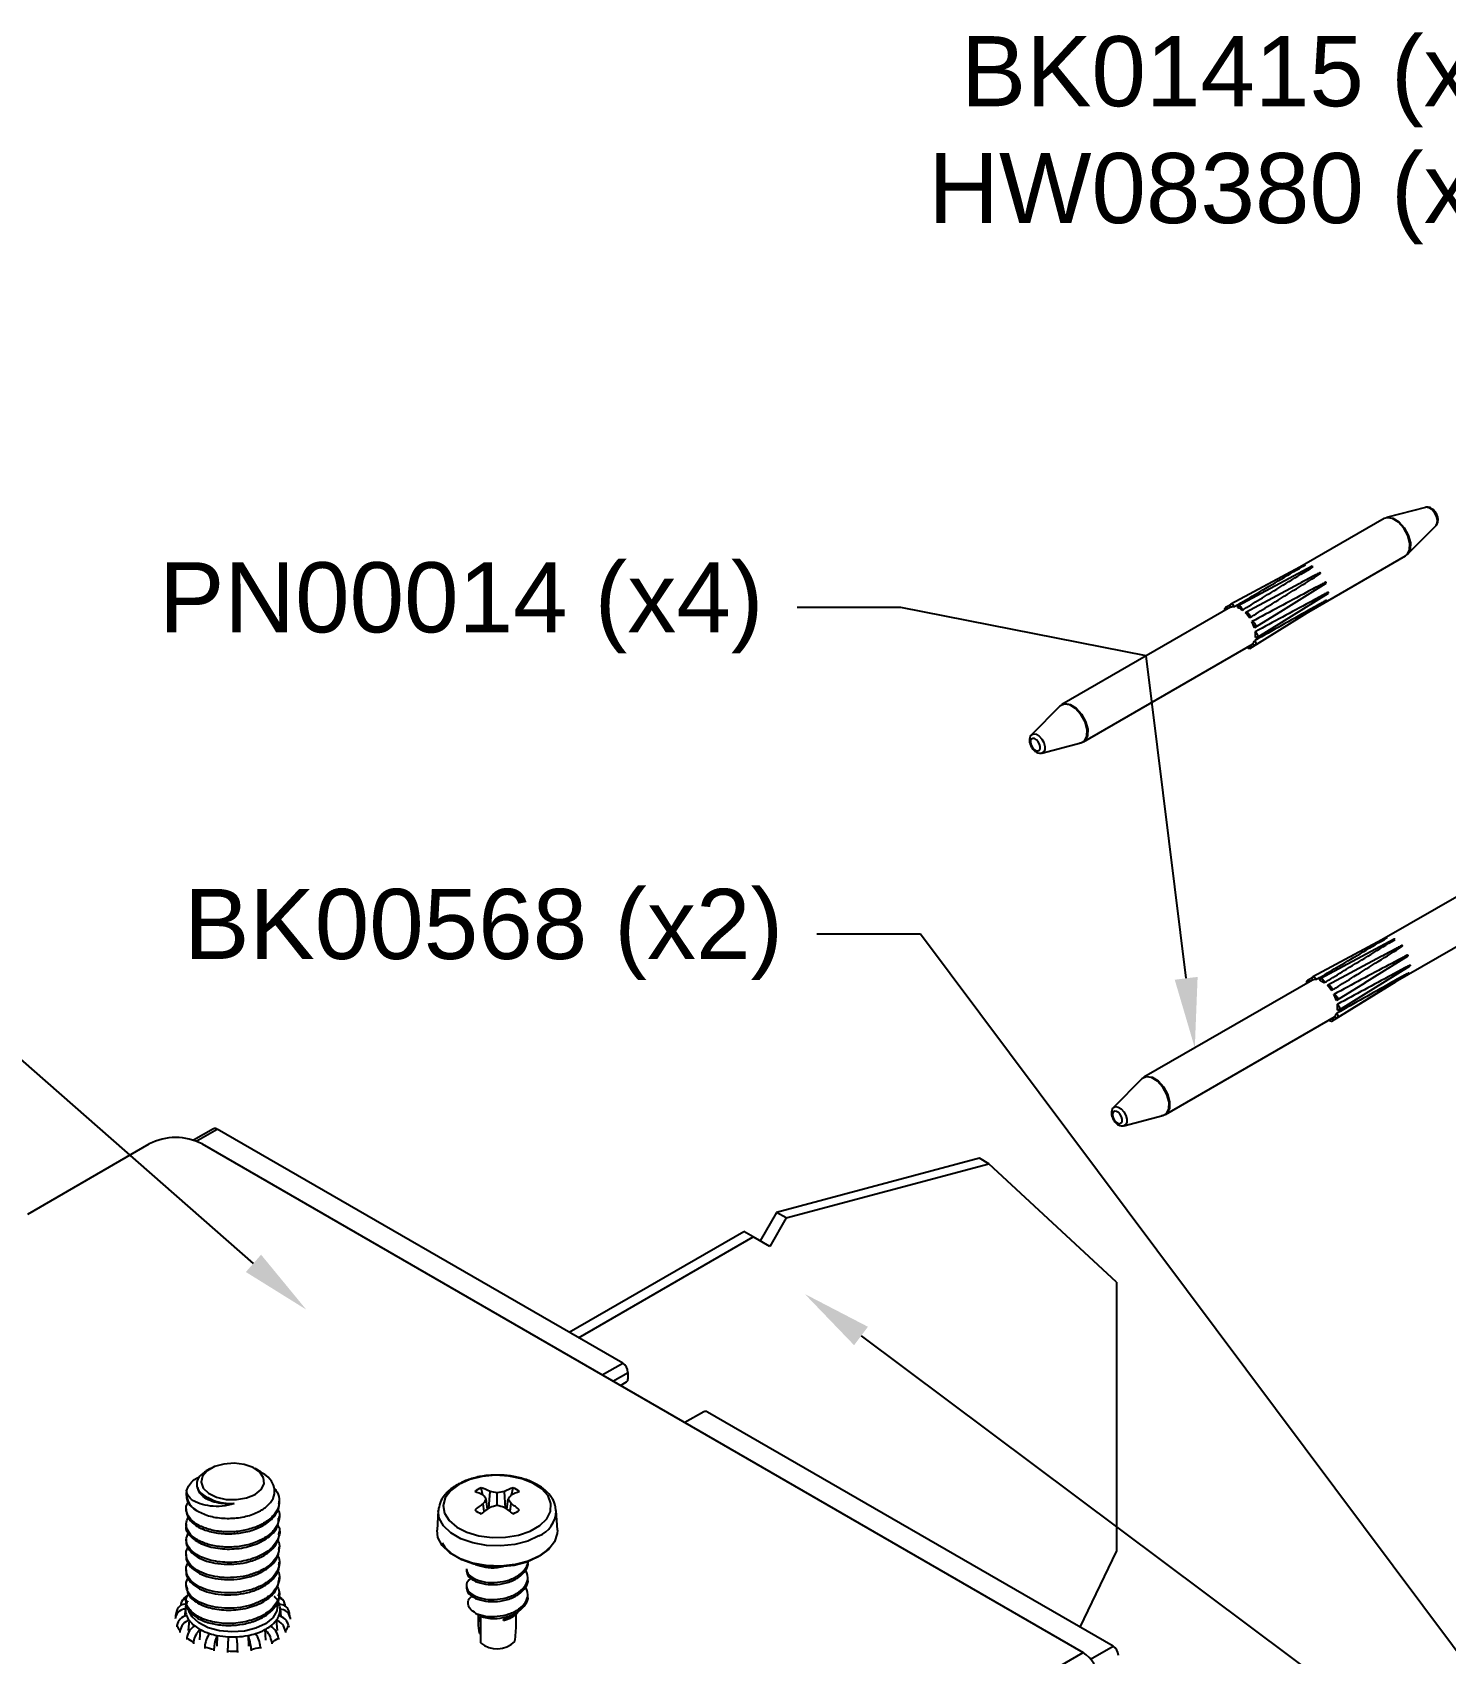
# Model space of a CAD drawing. Extents: x -4 to 14.5, y -14.9 to 0.3.
# Drawn here: x 2.337 to 6.115, y -10.222 to -5.887 of the extents above; entities that cross this region are included whole.
import ezdxf
from ezdxf import colors
from ezdxf.entities.mleader import LeaderData, LeaderLine
from ezdxf.math import Vec2, Vec3

# ---------------------------------------------------------------- set-up
doc = ezdxf.new("R2010")
doc.units = 0
doc.header["$LTSCALE"] = 0.5
doc.header["$MEASUREMENT"] = 0
for name, color, linetype in [('Brackets', 181, 'CONTINUOUS'), ('FAB DWG', 221, 'CONTINUOUS'), ('Hardware', 242, 'CONTINUOUS'), ('Housing', 150, 'CONTINUOUS'), ('Mounting', 4, 'CONTINUOUS')]:
    doc.layers.add(name, color=color, linetype=linetype)
doc.styles.add('LSAD_Standard', font='arial.ttf')

msp = doc.modelspace()

# ---------------------------------------------------------------- linework, layer by layer
at = {"layer": 'Brackets', "transparency": 16777216}
for p, q in [((4.869, -8.8975), (4.3267, -9.0428)), ((4.352, -9.0574), (4.8944, -8.9122)), ((4.8944, -8.9122), (4.869, -8.8975)), ((5.2359, -9.2289), (4.8944, -8.9122)), ((4.3267, -9.0428), (4.2828, -9.1187)), ((4.352, -9.0574), (4.3082, -9.1334)), ((4.352, -9.0574), (4.3267, -9.0428)), ((3.772, -9.363), (4.239, -9.0934)), ((4.2644, -9.1081), (4.239, -9.0934)), ((3.7974, -9.3776), (4.2644, -9.1081)), ((4.3082, -9.1334), (4.2644, -9.1081)), ((5.2359, -9.2289), (5.2359, -9.949)), ((5.1385, -10.1518), (5.2359, -9.949))]:
    msp.add_line(p, q, dxfattribs=at)
at = {"layer": 'Hardware', "transparency": 16777216}
for p, q in [((5.951, -7.1872), (5.7193, -7.3209)), ((6.0621, -7.1572), (5.9575, -7.1845)), ((6.014, -7.2825), (6.09, -7.2055)), ((5.7393, -7.3102), (5.5413, -7.4162)), ((5.7591, -7.3148), (5.5611, -7.4208)), ((5.7556, -7.4327), (6.0085, -7.2867)), ((5.7238, -7.3616), (5.5813, -7.4379)), ((5.6816, -7.4311), (5.7963, -7.3598)), ((5.6064, -7.5253), (5.7972, -7.4069)), ((5.6112, -7.5048), (5.802, -7.3864)), ((5.5402, -7.4243), (5.0896, -7.6844)), ((5.5396, -7.4187), (5.5271, -7.4253)), ((5.5922, -7.5345), (5.7637, -7.428)), ((5.6053, -7.4785), (5.6821, -7.4309)), ((5.1471, -7.784), (5.5994, -7.5229)), ((5.0841, -7.6887), (5.0081, -7.7657)), ((5.036, -7.814), (5.1406, -7.7867)), ((5.138, -7.7865), (5.1451, -7.7848)), ((5.1471, -7.784), (5.1457, -7.7847)), ((6.1701, -8.1839), (5.9384, -8.3176)), ((5.9584, -8.3069), (5.7604, -8.4129)), ((5.9783, -8.3115), (5.7803, -8.4175)), ((5.9747, -8.4295), (6.2276, -8.2835)), ((5.9429, -8.3583), (5.8004, -8.4346)), ((5.9007, -8.4278), (6.0154, -8.3566)), ((5.8256, -8.5221), (6.0164, -8.4036)), ((5.8303, -8.5016), (6.0211, -8.3831)), ((5.7593, -8.4211), (5.3087, -8.6812)), ((5.7587, -8.4154), (5.7463, -8.4221)), ((5.8114, -8.5312), (5.9829, -8.4248)), ((5.8244, -8.4753), (5.9012, -8.4276)), ((5.3662, -8.7808), (5.8185, -8.5197)), ((5.3032, -8.6855), (5.2272, -8.7624)), ((5.2551, -8.8107), (5.3597, -8.7834)), ((5.3571, -8.7833), (5.3643, -8.7815)), ((5.3662, -8.7808), (5.3648, -8.7815)), ((3.4766, -9.7686), (3.4723, -9.7707)), ((3.541, -9.7983), (3.5372, -9.7789)), ((3.5575, -9.8335), (3.5605, -9.7886)), ((3.5796, -9.8261), (3.5796, -9.7922)), ((3.6018, -9.8335), (3.5988, -9.7886)), ((3.6183, -9.7983), (3.6221, -9.7789)), ((3.4221, -9.84), (3.4188, -9.8919)), ((3.5448, -9.8424), (3.5425, -9.821)), ((3.5541, -9.8358), (3.5503, -9.8091)), ((3.6052, -9.8358), (3.609, -9.8091)), ((3.6145, -9.8424), (3.6168, -9.821)), ((3.7405, -9.8919), (3.7372, -9.84)), ((3.4976, -9.9958), (3.4976, -10.0015)), ((3.4976, -10.0412), (3.4976, -10.0468)), ((3.6616, -10.0242), (3.6616, -10.0185)), ((3.6616, -10.0695), (3.6616, -10.0639)), ((3.5218, -10.1143), (3.5337, -10.1212)), ((3.529, -10.1185), (3.529, -10.1442)), ((3.5348, -10.1245), (3.5348, -10.1931)), ((3.6077, -10.1302), (3.5964, -10.1339)), ((3.5964, -10.1339), (3.5964, -10.1311)), ((3.6155, -10.127), (3.6188, -10.1251)), ((3.6303, -10.1442), (3.6303, -10.1157)), ((3.5325, -10.1688), (3.5348, -10.1707))]:
    msp.add_line(p, q, dxfattribs=at)
at = {"layer": 'Hardware', "transparency": 16777216, "flags": 128}
for points in [[(6.0085, -7.2867), (6.0127, -7.2835), (6.0193, -7.2706), (6.0198, -7.2527), (6.0143, -7.2323), (6.0035, -7.2126), (5.9891, -7.1967), (5.9732, -7.1869), (5.9584, -7.1847), (5.951, -7.1872)], [(5.9581, -7.1843), (5.96, -7.184), (5.9748, -7.1862), (5.9906, -7.196), (6.005, -7.2119), (6.0157, -7.2314)], [(6.09, -7.2055), (6.09, -7.2055), (6.0932, -7.1992), (6.0935, -7.1903), (6.0908, -7.1803), (6.0855, -7.1707), (6.0784, -7.1628), (6.0706, -7.158), (6.0633, -7.1569), (6.0621, -7.1572)], [(6.0157, -7.2314), (6.0212, -7.2517), (6.0206, -7.2696), (6.0141, -7.2824), (6.014, -7.2825)], [(5.5257, -7.4327), (5.5254, -7.4316), (5.5252, -7.4287), (5.5259, -7.4264), (5.5275, -7.4252), (5.5296, -7.425), (5.532, -7.4261), (5.534, -7.4278)], [(5.5402, -7.4245), (5.5394, -7.4213), (5.5396, -7.4186), (5.5406, -7.4167), (5.5424, -7.4158), (5.5447, -7.4161), (5.5471, -7.4176), (5.5493, -7.42), (5.551, -7.423)], [(5.5592, -7.4249), (5.5597, -7.4224), (5.561, -7.4208), (5.563, -7.4204), (5.5654, -7.4211), (5.5678, -7.423), (5.5698, -7.4256), (5.5713, -7.4287), (5.5719, -7.4318)], [(5.5802, -7.4389), (5.5818, -7.4377), (5.584, -7.4377), (5.5864, -7.4388), (5.5887, -7.441), (5.5906, -7.4439), (5.5917, -7.447), (5.592, -7.45), (5.5914, -7.4523)], [(5.5976, -7.4626), (5.5999, -7.463), (5.6023, -7.4646), (5.6045, -7.4671), (5.6061, -7.4701), (5.607, -7.4732), (5.6069, -7.476), (5.606, -7.478), (5.6042, -7.479)], [(5.6067, -7.4898), (5.609, -7.4917), (5.6111, -7.4944), (5.6125, -7.4975), (5.613, -7.5006), (5.6126, -7.5031), (5.6113, -7.5048), (5.6094, -7.5053), (5.607, -7.5047)], [(5.5932, -7.5263), (5.594, -7.5294), (5.5938, -7.5321), (5.5928, -7.5341), (5.591, -7.5349), (5.5887, -7.5346), (5.5863, -7.5331), (5.5846, -7.5314)], [(5.6051, -7.5131), (5.6069, -7.516), (5.608, -7.5191), (5.6082, -7.522), (5.6075, -7.5243), (5.6059, -7.5256), (5.6038, -7.5257), (5.6014, -7.5246), (5.599, -7.5225)], [(5.1406, -7.7867), (5.1496, -7.7814), (5.1562, -7.7686), (5.1568, -7.7507), (5.1513, -7.7305), (5.1405, -7.7109), (5.1262, -7.695), (5.1104, -7.6852), (5.0956, -7.683), (5.0841, -7.6887)], [(5.0896, -7.6844), (5.097, -7.6819), (5.1119, -7.6841), (5.1277, -7.6939), (5.1422, -7.7099), (5.153, -7.7295)], [(5.153, -7.7295), (5.1585, -7.7499), (5.1579, -7.7679), (5.1513, -7.7807), (5.1471, -7.784)], [(5.0076, -7.7932), (5.011, -7.7995), (5.0157, -7.8047), (5.0208, -7.8078), (5.0255, -7.8085), (5.0293, -7.8067), (5.0314, -7.8025), (5.0316, -7.7968), (5.0298, -7.7902), (5.0263, -7.7839), (5.0217, -7.7788), (5.0166, -7.7756), (5.0118, -7.7749), (5.0081, -7.7768), (5.006, -7.7809), (5.0058, -7.7867), (5.0076, -7.7932)], [(5.0081, -7.7657), (5.0138, -7.7629), (5.0211, -7.7639), (5.0288, -7.7688), (5.0359, -7.7766), (5.0412, -7.7862), (5.0439, -7.7962), (5.0437, -7.8051), (5.0404, -7.8114), (5.036, -7.814)], [(5.7448, -8.4294), (5.7445, -8.4284), (5.7443, -8.4255), (5.7451, -8.4232), (5.7466, -8.4219), (5.7487, -8.4218), (5.7512, -8.4229), (5.7532, -8.4246)], [(5.7593, -8.4212), (5.7586, -8.4181), (5.7587, -8.4154), (5.7597, -8.4134), (5.7615, -8.4126), (5.7638, -8.4129), (5.7662, -8.4144), (5.7685, -8.4168), (5.7702, -8.4198)], [(5.7783, -8.4216), (5.7788, -8.4192), (5.7801, -8.4176), (5.7821, -8.4171), (5.7845, -8.4179), (5.7869, -8.4197), (5.789, -8.4224), (5.7904, -8.4255), (5.791, -8.4286)], [(5.7993, -8.4356), (5.8009, -8.4344), (5.8031, -8.4344), (5.8055, -8.4356), (5.8078, -8.4378), (5.8097, -8.4406), (5.8109, -8.4438), (5.8111, -8.4467), (5.8105, -8.449)], [(5.8167, -8.4594), (5.819, -8.4598), (5.8214, -8.4613), (5.8236, -8.4638), (5.8253, -8.4668), (5.8261, -8.4699), (5.8261, -8.4727), (5.8251, -8.4747), (5.8234, -8.4757)], [(5.8258, -8.4865), (5.8282, -8.4884), (5.8302, -8.4912), (5.8316, -8.4943), (5.8321, -8.4973), (5.8317, -8.4999), (5.8305, -8.5015), (5.8285, -8.5021), (5.8262, -8.5014)], [(5.8123, -8.523), (5.8131, -8.5261), (5.813, -8.5289), (5.8119, -8.5308), (5.8101, -8.5317), (5.8079, -8.5314), (5.8054, -8.5299), (5.8037, -8.5282)], [(5.8242, -8.5098), (5.826, -8.5127), (5.8271, -8.5159), (5.8273, -8.5188), (5.8266, -8.5211), (5.825, -8.5223), (5.8229, -8.5224), (5.8205, -8.5214), (5.8181, -8.5193)], [(5.3597, -8.7834), (5.3688, -8.7782), (5.3753, -8.7654), (5.3759, -8.7475), (5.3704, -8.7272), (5.3597, -8.7076), (5.3453, -8.6917), (5.3295, -8.682), (5.3147, -8.6798), (5.3032, -8.6855)], [(5.3087, -8.6812), (5.3161, -8.6787), (5.331, -8.6809), (5.3469, -8.6907), (5.3613, -8.7066), (5.3721, -8.7263)], [(5.3721, -8.7263), (5.3776, -8.7467), (5.377, -8.7646), (5.3704, -8.7775), (5.3662, -8.7808)], [(5.2267, -8.79), (5.2302, -8.7963), (5.2348, -8.8014), (5.2399, -8.8046), (5.2447, -8.8053), (5.2484, -8.8034), (5.2505, -8.7993), (5.2507, -8.7935), (5.2489, -8.787), (5.2455, -8.7807), (5.2408, -8.7755), (5.2357, -8.7724), (5.231, -8.7717), (5.2272, -8.7735), (5.2251, -8.7777), (5.2249, -8.7834), (5.2267, -8.79)], [(5.2272, -8.7624), (5.2329, -8.7596), (5.2402, -8.7607), (5.248, -8.7655), (5.2551, -8.7733), (5.2604, -8.783), (5.2631, -8.793), (5.2628, -8.8018), (5.2595, -8.8081), (5.2551, -8.8107)], [(3.4775, -9.7699), (3.4553, -9.7864), (3.4409, -9.8056), (3.4353, -9.8263), (3.4387, -9.8471), (3.4509, -9.8667), (3.4713, -9.884), (3.4985, -9.8978), (3.5307, -9.9073), (3.5661, -9.9119), (3.6022, -9.9112), (3.637, -9.9054), (3.6682, -9.8948), (3.6938, -9.88), (3.7122, -9.862), (3.7223, -9.8419), (3.7235, -9.821), (3.7156, -9.8006), (3.6991, -9.782), (3.6752, -9.7663), (3.6452, -9.7546), (3.6112, -9.7475), (3.5751, -9.7455), (3.5393, -9.7488), (3.5061, -9.7571), (3.4775, -9.7699)], [(3.6911, -9.9077), (3.6612, -9.9213), (3.6266, -9.9303), (3.5892, -9.9342), (3.5512, -9.9329), (3.5149, -9.9264), (3.4824, -9.915), (3.4555, -9.8995), (3.4359, -9.8807), (3.4246, -9.8598), (3.4221, -9.8397)], [(3.7405, -9.8919), (3.7403, -9.9009), (3.7333, -9.923), (3.7174, -9.9434), (3.6935, -9.961), (3.6629, -9.9749), (3.6275, -9.9841), (3.5894, -9.9881), (3.5506, -9.9867), (3.5136, -9.9801), (3.4804, -9.9685), (3.4529, -9.9526), (3.4328, -9.9335), (3.4213, -9.9121), (3.4188, -9.8919)], [(3.7175, -9.9405), (3.7106, -9.9479), (3.6878, -9.9647), (3.6588, -9.9778), (3.6252, -9.9865), (3.5889, -9.9904), (3.5521, -9.9891), (3.5169, -9.9828), (3.4853, -9.9717), (3.4592, -9.9567), (3.4401, -9.9385), (3.433, -9.9274)], [(3.5964, -10.1339), (3.6139, -10.1279), (3.6155, -10.127)]]:
    msp.add_lwpolyline(points, dxfattribs=at)
at = {"layer": 'Hardware', "transparency": 16777216}
for centre, radius, start, end in [((5.7396, -7.3114), 0.00131, 32.995, 104.5717), ((5.7593, -7.3166), 0.00183, 15.4908, 95.0987), ((5.779, -7.3342), 0.00238, 1.7813, 77.8073), ((5.794, -7.3592), 0.00245, 344.9604, 59.4304), ((5.7963, -7.4059), 0.00129, 314.0075, 31.7615), ((5.8006, -7.3853), 0.00175, 321.8837, 50.0848), ((5.5485, -7.4454), 0.0225, 83.6186, 111.6901), ((5.5411, -7.4734), 0.0517, 53.4072, 69.4904), ((5.5161, -7.5036), 0.0911, 34.2851, 45.3035), ((5.5144, -7.5061), 0.0939, 16.796, 27.5948), ((5.551, -7.4986), 0.0564, 353.8124, 8.9975), ((5.5822, -7.5051), 0.0243, 314.025, 340.7355), ((5.9588, -8.3082), 0.00131, 32.995, 104.5717), ((5.9784, -8.3133), 0.00183, 15.4908, 95.0987), ((5.9981, -8.3309), 0.00238, 1.7813, 77.8073), ((6.0131, -8.356), 0.00245, 344.9604, 59.4304), ((6.0155, -8.4027), 0.00129, 314.0075, 31.7615), ((6.0198, -8.3821), 0.00175, 321.8837, 50.0848), ((5.7677, -8.4421), 0.0225, 83.6186, 111.6901), ((5.7602, -8.4701), 0.0517, 53.4072, 69.4904), ((5.7352, -8.5004), 0.0911, 34.2851, 45.3035), ((5.7335, -8.5028), 0.0939, 16.796, 27.5948), ((5.7701, -8.4953), 0.0564, 353.8124, 8.9975), ((5.8013, -8.5018), 0.0243, 314.025, 340.7355), ((3.5626, -9.843), 0.069, 111.6359, 128.3587), ((3.3882, -10.1198), 0.3561, 64.3142, 68.3101), ((3.4333, -10.0649), 0.3042, 65.2833, 70.0448), ((3.4877, -10.2215), 0.439, 77.9068, 80.4453), ((3.6716, -10.2215), 0.439, 99.5547, 102.0932), ((3.726, -10.0649), 0.3042, 109.9552, 114.7167), ((3.7711, -10.1198), 0.3561, 111.6899, 115.6858), ((3.5967, -9.843), 0.069, 51.6413, 68.3641), ((3.7896, -10.1748), 0.4315, 124.9256, 128.697), ((3.5626, -9.784), 0.069, 231.6413, 248.3641), ((3.8677, -10.2875), 0.5498, 123.9577, 126.9486), ((3.2233, -10.0515), 0.407, 36.5369, 38.3416), ((3.8586, -10.02), 0.3735, 145.6307, 147.8096), ((3.7176, -10.3556), 0.5473, 104.5991, 106.676), ((3.4417, -10.3556), 0.5473, 73.324, 75.4009), ((3.2916, -10.2875), 0.5498, 53.0514, 56.0423), ((3.936, -10.0515), 0.407, 141.6584, 143.4631), ((3.3006, -10.02), 0.3735, 32.1904, 34.3693), ((3.3697, -10.1748), 0.4315, 51.303, 55.0744), ((3.5967, -9.784), 0.069, 291.6359, 308.3587), ((3.6618, -9.8382), 0.0754, 292.8621, 358.3954), ((3.5774, -10.009), 0.1191, 242.5703, 271.0525), ((3.5939, -10.0258), 0.1053, 271.3657, 277.5137), ((3.5792, -10.1414), 0.0681, 229.3682, 314.3594)]:
    msp.add_arc(centre, radius, start, end, dxfattribs=at)
for major_axis, ratio, start_param, end_param in [((-0.0422, 0.08), 0.350631, 0.102597, 0.959454), ((0.0259, 0.1288), 0.337709, 4.877825, 5.249943)]:
    msp.add_ellipse((3.5796, -10.2027), major_axis=major_axis, ratio=ratio, start_param=start_param, end_param=end_param, dxfattribs=at)
for points, knots in [([(6.0898, -7.2052), (6.0904, -7.2048), (6.0927, -7.2029), (6.0947, -7.1977), (6.0958, -7.19), (6.0941, -7.1808), (6.0894, -7.171), (6.0821, -7.1625), (6.0739, -7.1576), (6.0668, -7.156), (6.0634, -7.1571), (6.0624, -7.1575)], [0, 0, 0, 0, 0.0341972, 0.1359613, 0.2488412, 0.3845063, 0.5314127, 0.6791678, 0.836556, 0.9534937, 1, 1, 1, 1]), ([(5.551, -7.423), (5.5548, -7.4208), (5.5747, -7.4089), (5.6379, -7.3714), (5.6974, -7.3363), (5.7407, -7.3107)], [0, 0, 0, 0, 0.058989, 0.315059, 1, 1, 1, 1]), ([(5.5719, -7.4318), (5.5756, -7.4295), (5.5955, -7.4173), (5.6586, -7.3787), (5.7179, -7.3425), (5.7611, -7.3161)], [0, 0, 0, 0, 0.058989, 0.315059, 1, 1, 1, 1]), ([(5.5914, -7.4523), (5.5951, -7.45), (5.6151, -7.4375), (5.6785, -7.3981), (5.7381, -7.3611), (5.7814, -7.3341)], [0, 0, 0, 0, 0.058989, 0.315059, 1, 1, 1, 1]), ([(5.7952, -7.3571), (5.7947, -7.3574), (5.7909, -7.3593), (5.774, -7.3683), (5.7086, -7.4032), (5.6465, -7.4364), (5.5976, -7.4626)], [0, 0, 0, 0, 0.007458, 0.057409, 0.257212, 1, 1, 1, 1]), ([(5.7795, -7.3318), (5.779, -7.3321), (5.7752, -7.3341), (5.7581, -7.3432), (5.74, -7.3529), (5.7252, -7.3609), (5.7237, -7.3617)], [0, 0, 0, 0, 0.026637, 0.205031, 0.918608, 1, 1, 1, 1]), ([(5.7974, -7.4053), (5.797, -7.4055), (5.7933, -7.4076), (5.7768, -7.4168), (5.7133, -7.4526), (5.6528, -7.4864), (5.6051, -7.5131)], [0, 0, 0, 0, 0.007458, 0.057409, 0.257212, 1, 1, 1, 1]), ([(5.8018, -7.384), (5.8013, -7.3842), (5.7975, -7.3862), (5.7808, -7.3953), (5.7164, -7.4303), (5.655, -7.4635), (5.6067, -7.4898)], [0, 0, 0, 0, 0.007458, 0.057409, 0.257212, 1, 1, 1, 1]), ([(5.0081, -7.766), (5.0076, -7.7664), (5.0054, -7.7681), (5.0034, -7.7733), (5.0023, -7.7808), (5.0034, -7.7877), (5.005, -7.7919), (5.0054, -7.7929)], [0, 0, 0, 0, 0.065785, 0.306251, 0.571545, 0.890556, 1, 1, 1, 1]), ([(5.0054, -7.7929), (5.0068, -7.7958), (5.0098, -7.8019), (5.0169, -7.8094), (5.0248, -7.8137), (5.0315, -7.8151), (5.0348, -7.814), (5.0356, -7.8137)], [0, 0, 0, 0, 0.221492, 0.477911, 0.724167, 0.926519, 1, 1, 1, 1]), ([(5.7702, -8.4198), (5.7739, -8.4175), (5.7938, -8.4057), (5.8571, -8.3682), (5.9166, -8.333), (5.9599, -8.3075)], [0, 0, 0, 0, 0.058989, 0.315059, 1, 1, 1, 1]), ([(5.791, -8.4286), (5.7948, -8.4263), (5.8146, -8.4141), (5.8777, -8.3755), (5.937, -8.3392), (5.9802, -8.3129)], [0, 0, 0, 0, 0.058989, 0.315059, 1, 1, 1, 1]), ([(5.8105, -8.449), (5.8142, -8.4467), (5.8342, -8.4343), (5.8977, -8.3949), (5.9572, -8.3578), (6.0005, -8.3308)], [0, 0, 0, 0, 0.058989, 0.315059, 1, 1, 1, 1]), ([(6.0143, -8.3538), (6.0138, -8.3541), (6.01, -8.3561), (5.9931, -8.3651), (5.9278, -8.3999), (5.8656, -8.4332), (5.8167, -8.4594)], [0, 0, 0, 0, 0.007458, 0.057409, 0.257212, 1, 1, 1, 1]), ([(5.9986, -8.3286), (5.9981, -8.3288), (5.9943, -8.3309), (5.9772, -8.34), (5.9591, -8.3497), (5.9443, -8.3576), (5.9428, -8.3584)], [0, 0, 0, 0, 0.026637, 0.205031, 0.918608, 1, 1, 1, 1]), ([(6.0166, -8.402), (6.0161, -8.4023), (6.0124, -8.4043), (5.996, -8.4136), (5.9324, -8.4493), (5.8719, -8.4832), (5.8242, -8.5098)], [0, 0, 0, 0, 0.007458, 0.057409, 0.257212, 1, 1, 1, 1]), ([(6.0209, -8.3807), (6.0204, -8.381), (6.0167, -8.383), (6, -8.392), (5.9355, -8.427), (5.8741, -8.4603), (5.8258, -8.4865)], [0, 0, 0, 0, 0.007458, 0.057409, 0.257212, 1, 1, 1, 1]), ([(5.2272, -8.7628), (5.2268, -8.7632), (5.2245, -8.7649), (5.2225, -8.77), (5.2214, -8.7776), (5.2226, -8.7845), (5.2241, -8.7886), (5.2245, -8.7897)], [0, 0, 0, 0, 0.065785, 0.306251, 0.571545, 0.890556, 1, 1, 1, 1]), ([(5.2245, -8.7897), (5.2259, -8.7925), (5.2289, -8.7986), (5.236, -8.8061), (5.2439, -8.8105), (5.2506, -8.8119), (5.2539, -8.8107), (5.2548, -8.8105)], [0, 0, 0, 0, 0.221492, 0.477911, 0.724167, 0.926519, 1, 1, 1, 1]), ([(3.5724, -9.7455), (3.5661, -9.7455), (3.548, -9.7457), (3.5192, -9.7515), (3.4934, -9.7597), (3.4804, -9.7665), (3.4766, -9.7686)], [0, 0, 0, 0, 0.177961, 0.5158, 0.855643, 1, 1, 1, 1]), ([(3.7363, -9.8405), (3.7361, -9.8356), (3.7355, -9.8231), (3.7257, -9.8042), (3.7092, -9.7852), (3.686, -9.769), (3.6573, -9.7563), (3.6243, -9.748), (3.5953, -9.7443), (3.5779, -9.7452), (3.5724, -9.7455)], [0, 0, 0, 0, 0.085141, 0.216663, 0.35135, 0.492728, 0.638537, 0.785054, 0.931135, 1, 1, 1, 1]), ([(3.4723, -9.7707), (3.4677, -9.7736), (3.4545, -9.7818), (3.4382, -9.7977), (3.4255, -9.8184), (3.4234, -9.8328), (3.4223, -9.8396)], [0, 0, 0, 0, 0.164805, 0.476929, 0.750163, 1, 1, 1, 1]), ([(3.4977, -9.9958), (3.4988, -10.0012), (3.501, -10.0117), (3.5148, -10.0196), (3.5217, -10.0236)], [0, 0, 0, 0, 0.50377, 1, 1, 1, 1]), ([(3.4977, -10.0015), (3.4988, -10.0068), (3.501, -10.0173), (3.5148, -10.0253), (3.5217, -10.0292)], [0, 0, 0, 0, 0.50377, 1, 1, 1, 1]), ([(3.5217, -10.0236), (3.5301, -10.0265), (3.5471, -10.0325), (3.5797, -10.0328), (3.6118, -10.0266), (3.6394, -10.0131), (3.6564, -9.9945), (3.6637, -9.9802), (3.6616, -9.9733), (3.6616, -9.9732)], [0, 0, 0, 0, 0.16544, 0.335307, 0.498332, 0.666697, 0.835062, 0.998088, 1, 1, 1, 1]), ([(3.5217, -10.0292), (3.5301, -10.0322), (3.5471, -10.0381), (3.5797, -10.0384), (3.6118, -10.0322), (3.6394, -10.0187), (3.6564, -10.0001), (3.6637, -9.9858), (3.6616, -9.9789), (3.6616, -9.9788)], [0, 0, 0, 0, 0.16544, 0.335307, 0.498332, 0.666697, 0.835062, 0.998088, 1, 1, 1, 1]), ([(3.5217, -9.9838), (3.53, -9.9867), (3.547, -9.9926), (3.5761, -9.9936), (3.5931, -9.9895), (3.5996, -9.988)], [0, 0, 0, 0, 0.376756, 0.763592, 1, 1, 1, 1]), ([(3.5217, -10.0689), (3.5301, -10.0719), (3.5471, -10.0779), (3.5797, -10.0782), (3.6118, -10.072), (3.6392, -10.0585), (3.6572, -10.0398), (3.6642, -10.0189), (3.6585, -10.0054), (3.6557, -9.9987)], [0, 0, 0, 0, 0.143024, 0.289875, 0.430811, 0.576363, 0.721916, 0.862852, 1, 1, 1, 1]), ([(3.5104, -10.0213), (3.508, -10.0228), (3.4994, -10.0282), (3.4961, -10.0414), (3.5014, -10.057), (3.515, -10.065), (3.5217, -10.0689)], [0, 0, 0, 0, 0.111298, 0.40203, 0.704962, 1, 1, 1, 1]), ([(3.4977, -10.0468), (3.4988, -10.0522), (3.501, -10.0627), (3.5148, -10.0706), (3.5217, -10.0746)], [0, 0, 0, 0, 0.50377, 1, 1, 1, 1]), ([(3.5217, -10.0746), (3.5301, -10.0775), (3.5471, -10.0835), (3.5797, -10.0838), (3.6118, -10.0776), (3.6394, -10.0641), (3.6564, -10.0455), (3.6637, -10.0312), (3.6616, -10.0243), (3.6616, -10.0242)], [0, 0, 0, 0, 0.16544, 0.335307, 0.498332, 0.666697, 0.835062, 0.998088, 1, 1, 1, 1]), ([(3.5225, -10.1147), (3.5309, -10.1175), (3.5477, -10.1233), (3.5799, -10.1235), (3.6118, -10.1173), (3.6392, -10.1038), (3.6572, -10.0852), (3.6642, -10.0643), (3.6585, -10.0508), (3.6557, -10.0441)], [0, 0, 0, 0, 0.141267, 0.28602, 0.427722, 0.574064, 0.720407, 0.862108, 1, 1, 1, 1]), ([(3.5225, -10.1147), (3.5172, -10.111), (3.5064, -10.1037), (3.5009, -10.09), (3.5025, -10.0774), (3.5098, -10.0708), (3.5127, -10.0682)], [0, 0, 0, 0, 0.2742421, 0.5482544, 0.8213295, 1, 1, 1, 1]), ([(3.5796, -10.1281), (3.5797, -10.1281), (3.5903, -10.1271), (3.6118, -10.123), (3.6394, -10.1095), (3.6564, -10.0908), (3.6637, -10.0766), (3.6616, -10.0696), (3.6616, -10.0695)], [0, 0, 0, 0, 0.0033917, 0.2478243, 0.5002622, 0.7527002, 0.9971327, 1, 1, 1, 1]), ([(3.5339, -10.1207), (3.5368, -10.1223), (3.5436, -10.126), (3.56, -10.1285), (3.5735, -10.1282), (3.5796, -10.1281)], [0, 0, 0, 0, 0.2888276, 0.6803376, 1, 1, 1, 1]), ([(3.5964, -10.1311), (3.6016, -10.1291), (3.6094, -10.126), (3.6147, -10.1208), (3.6164, -10.1191)], [0, 0, 0, 0, 0.666313, 1, 1, 1, 1]), ([(3.6358, -10.1095), (3.6355, -10.1102), (3.6333, -10.115), (3.6238, -10.1229), (3.613, -10.1278), (3.6077, -10.1302)], [0, 0, 0, 0, 0.074341, 0.54717, 1, 1, 1, 1])]:
    msp.add_open_spline(points, degree=3, knots=knots, dxfattribs=at)
at = {"layer": 'Housing', "linetype": 'Continuous', "lineweight": 25, "transparency": 16777216}
for p, q in [((2.821, -8.8187), (2.7676, -8.8495)), ((2.775, -8.8521), (2.831, -8.8197)), ((3.9153, -9.4457), (2.831, -8.8197)), ((3.8607, -9.4772), (3.9153, -9.4457)), ((3.889, -9.4935), (3.9294, -9.4702)), ((3.9294, -9.4865), (3.9294, -9.4702)), ((3.909, -9.5051), (3.9253, -9.4956)), ((4.132, -9.5756), (4.0816, -9.6047)), ((5.2263, -10.2025), (4.142, -9.5765)), ((5.1663, -10.2371), (5.2263, -10.2025))]:
    msp.add_line(p, q, dxfattribs=at)
for centre, radius, start, end in [((2.8251, -8.8279), 0.0101, 54.3824, 114.3071), ((3.8987, -9.4716), 0.0307, 2.6055, 57.3945), ((3.9196, -9.4876), 0.00986, 305.0133, 6.2988), ((4.1362, -9.5847), 0.0101, 54.3824, 114.3071), ((5.2098, -10.2284), 0.0307, 2.6048, 57.395)]:
    msp.add_arc(centre, radius, start, end, dxfattribs=at)
at = {"layer": 'Housing', "transparency": 16777216}
msp.add_open_spline([(0.3343, -10.1451), (1.812, -10.8774), (1.7043, -12.5231), (1.5967, -14.1688), (3.0744, -14.9012)], degree=3, dxfattribs=at)
at = {"layer": 'Mounting', "linetype": 'Continuous', "lineweight": 25, "transparency": 16777216}
for p, q in [((2.3245, -9.047), (2.6493, -8.8595)), ((2.7907, -8.8595), (5.1464, -10.2194)), ((2.8128, -9.7276), (2.8019, -9.7339)), ((2.9484, -9.7369), (2.9323, -9.7276)), ((2.748, -9.7947), (2.748, -9.7991)), ((2.748, -9.8349), (2.748, -9.84)), ((2.997, -9.8196), (2.997, -9.8144)), ((2.748, -9.8757), (2.748, -9.8808)), ((2.997, -9.8604), (2.997, -9.8553)), ((2.748, -9.9165), (2.748, -9.9216)), ((2.997, -9.9012), (2.997, -9.8961)), ((2.748, -9.9573), (2.748, -9.9624)), ((2.997, -9.942), (2.997, -9.9369)), ((2.748, -9.9982), (2.748, -10.0033)), ((2.997, -9.9829), (2.997, -9.9778)), ((2.748, -10.039), (2.748, -10.0441)), ((2.997, -10.0237), (2.997, -10.0186)), ((2.7339, -10.0897), (2.7335, -10.0936)), ((2.748, -10.0798), (2.748, -10.0849)), ((2.997, -10.0645), (2.997, -10.0594)), ((3.0115, -10.0901), (3.0119, -10.0941)), ((2.7194, -10.1255), (2.719, -10.1295)), ((2.7197, -10.1218), (2.7193, -10.1258)), ((2.7232, -10.1058), (2.7198, -10.1215)), ((2.7459, -10.1031), (2.7438, -10.1225)), ((2.7558, -10.133), (2.7532, -10.1604)), ((2.989, -10.1333), (2.9917, -10.1607)), ((2.9992, -10.1035), (3.0013, -10.123)), ((3.0258, -10.1258), (3.0254, -10.1218)), ((3.0257, -10.126), (3.0261, -10.13)), ((2.7232, -10.1469), (2.7228, -10.151)), ((2.7314, -10.1616), (2.731, -10.1657)), ((2.75, -10.1803), (2.7496, -10.1845)), ((2.7859, -10.1579), (2.7839, -10.1859)), ((2.831, -10.1737), (2.83, -10.202)), ((2.9135, -10.1738), (2.9144, -10.2021)), ((2.9587, -10.1582), (2.9606, -10.1862)), ((2.9946, -10.1807), (2.9949, -10.1849)), ((3.0133, -10.162), (3.0137, -10.1662)), ((3.0217, -10.1474), (3.0221, -10.1515)), ((2.7678, -10.1917), (2.7675, -10.196)), ((2.7979, -10.2045), (2.7977, -10.2088)), ((2.8223, -10.2108), (2.8221, -10.2151)), ((2.8588, -10.2153), (2.8587, -10.2196)), ((2.8855, -10.2153), (2.8855, -10.2197)), ((2.922, -10.2109), (2.9221, -10.2152)), ((2.9464, -10.2047), (2.9466, -10.209)), ((2.9767, -10.1921), (2.977, -10.1963)), ((3.0251, -11.444), (5.1464, -10.2194))]:
    msp.add_line(p, q, dxfattribs=at)
at = {"layer": 'Mounting', "linetype": 'Continuous', "lineweight": 25, "transparency": 16777216, "flags": 128}
for points in [[(2.9552, -9.7521), (2.9451, -9.7371), (2.9272, -9.7249), (2.9033, -9.7166), (2.876, -9.7133), (2.8484, -9.7153), (2.8234, -9.7224), (2.8038, -9.7337), (2.7916, -9.7482), (2.7881, -9.7641), (2.7938, -9.7798), (2.8081, -9.7936), (2.8293, -9.804), (2.8552, -9.8098), (2.883, -9.8105), (2.9097, -9.8059), (2.9323, -9.7966), (2.9485, -9.7835), (2.9564, -9.7681), (2.9552, -9.7521)], [(2.9918, -10.0901), (2.9902, -10.1079), (2.9796, -10.1263), (2.9605, -10.1423), (2.9345, -10.1545), (2.9037, -10.1621), (2.8704, -10.1645), (2.8372, -10.1614), (2.8069, -10.1532), (2.7817, -10.1404), (2.7637, -10.124), (2.7552, -10.1089)]]:
    msp.add_lwpolyline(points, dxfattribs=at)
at = {"layer": 'Mounting', "linetype": 'Continuous', "lineweight": 25, "transparency": 16777216}
for centre, radius, start, end in [((2.72, -8.9959), 0.1537, 62.6097, 117.3903), ((2.8025, -9.7929), 0.0541, 173.6101, 239.9143), ((2.7463, -10.1152), 0.0249, 85.4251, 157.8628), ((2.7518, -10.0913), 0.0179, 99.6637, 174.848), ((2.7897, -10.1047), 0.0439, 160.9625, 177.8663), ((2.7968, -10.1072), 0.0514, 149.4367, 160.9318), ((2.9493, -10.1067), 0.0502, 18.4886, 29.0621), ((2.9934, -10.0918), 0.0181, 5.4424, 85.1158), ((2.9989, -10.1157), 0.0249, 21.6901, 94.3884), ((2.9555, -10.1047), 0.0437, 1.5805, 18.5219), ((2.7466, -10.1308), 0.0277, 91.4583, 168.9967), ((2.7708, -10.1273), 0.0514, 173.6451, 177.9896), ((2.7554, -10.1529), 0.0327, 101.1566, 169.4692), ((2.7674, -10.1676), 0.0365, 108.5997, 170.5288), ((2.7898, -10.1045), 0.0439, 178.2117, 201.8908), ((2.7999, -10.1004), 0.0548, 201.8563, 216.4296), ((2.8177, -10.0868), 0.0772, 216.709, 232.9326), ((2.9268, -10.0863), 0.078, 306.7545, 322.8759), ((2.9448, -10.1002), 0.0552, 323.1512, 337.646), ((2.9772, -10.168), 0.0367, 9.4306, 71.1562), ((2.9552, -10.1044), 0.044, 337.6009, 1.2279), ((2.9894, -10.1534), 0.0328, 10.5051, 78.6167), ((2.9984, -10.1313), 0.0278, 11.0091, 88.3294), ((2.9744, -10.1273), 0.0513, 1.4646, 6.2306), ((2.7847, -10.1223), 0.0662, 201.8563, 216.4296), ((2.7929, -10.1858), 0.0433, 120.1388, 172.6173), ((2.8305, -10.075), 0.1325, 232.6054, 241.7747), ((2.8178, -10.1967), 0.0503, 129.4116, 174.294), ((2.8377, -10.0613), 0.1096, 232.6054, 241.7747), ((2.8554, -10.028), 0.1473, 241.8578, 252.3968), ((2.8662, -10.2086), 0.0684, 144.0763, 176.5445), ((2.8668, -9.9937), 0.1835, 252.2317, 258.7347), ((2.9213, -10.2144), 0.0991, 155.7433, 177.9211), ((2.8718, -9.9685), 0.2092, 258.7412, 267.0801), ((3.2125, -10.2185), 0.3537, 173.3315, 179.4859), ((2.8725, -9.9586), 0.2191, 267.0207, 272.7973), ((2.8732, -9.968), 0.2097, 272.7389, 281.065), ((2.5089, -10.2185), 0.3766, 0.4822, 6.2622), ((2.8781, -9.9929), 0.1843, 281.0707, 287.5538), ((2.8214, -10.2145), 0.1006, 2.0393, 23.8745), ((2.8893, -10.0271), 0.1483, 287.3906, 297.8819), ((2.8775, -10.2088), 0.0691, 3.4086, 35.5704), ((2.9068, -10.0605), 0.1106, 297.9636, 307.0801), ((2.9264, -10.1971), 0.0505, 5.653, 50.2803), ((2.9515, -10.1862), 0.0434, 7.3309, 59.5831), ((2.914, -10.074), 0.1337, 297.9636, 307.0801), ((2.9599, -10.122), 0.0667, 323.1512, 337.646), ((2.8656, -9.9932), 0.2218, 252.2317, 258.7347), ((2.8725, -9.9508), 0.2649, 267.0207, 272.7973), ((2.8792, -9.9923), 0.2228, 281.0707, 287.5538), ((5.1002, -10.2916), 0.0858, 2.6055, 57.3945)]:
    msp.add_arc(centre, radius, start, end, dxfattribs=at)
for points, knots in [([(2.7488, -9.7869), (2.7533, -9.7759), (2.7593, -9.7616), (2.779, -9.7521), (2.7837, -9.7499)], [0, 0, 0, 0, 0.761983, 1, 1, 1, 1]), ([(2.7754, -9.8397), (2.7857, -9.8448), (2.8062, -9.8551), (2.8467, -9.8616), (2.8884, -9.8602), (2.9271, -9.8509), (2.9585, -9.8345), (2.9792, -9.8134), (2.9869, -9.7896), (2.9811, -9.7662), (2.9672, -9.748), (2.9526, -9.7404), (2.9479, -9.7379)], [0, 0, 0, 0, 0.111322, 0.2225, 0.330296, 0.438158, 0.543247, 0.647543, 0.750183, 0.850932, 0.951118, 1, 1, 1, 1]), ([(2.802, -9.7342), (2.7956, -9.7385), (2.7822, -9.7475), (2.7747, -9.7649), (2.7778, -9.7827), (2.7905, -9.7976), (2.8044, -9.8044), (2.8103, -9.8074)], [0, 0, 0, 0, 0.201066, 0.418309, 0.629443, 0.84065, 1, 1, 1, 1]), ([(2.9822, -9.7789), (2.9843, -9.781), (2.9931, -9.7899), (2.9982, -9.8086), (2.9958, -9.8327), (2.981, -9.8555), (2.9563, -9.8746), (2.9239, -9.8887), (2.8864, -9.8965), (2.8478, -9.8976), (2.8115, -9.8919), (2.7808, -9.8801), (2.7587, -9.8639), (2.7479, -9.8445), (2.7464, -9.8282), (2.7524, -9.8197), (2.7541, -9.8173)], [0, 0, 0, 0, 0.024225, 0.10215, 0.181697, 0.260678, 0.33899, 0.418755, 0.496766, 0.576136, 0.655373, 0.733476, 0.813256, 0.89143, 0.970574, 1, 1, 1, 1]), ([(2.8765, -9.8213), (2.8657, -9.824), (2.8441, -9.8294), (2.812, -9.8285), (2.7832, -9.8223), (2.7608, -9.8107), (2.7507, -9.7974), (2.7492, -9.7893), (2.7488, -9.7869)], [0, 0, 0, 0, 0.172316, 0.344636, 0.518669, 0.716526, 0.914165, 1, 1, 1, 1]), ([(2.8765, -9.8213), (2.8647, -9.8217), (2.8436, -9.8224), (2.8164, -9.8158), (2.7962, -9.806), (2.7842, -9.7934), (2.7792, -9.7836), (2.7806, -9.7789), (2.7806, -9.7788)], [0, 0, 0, 0, 0.236552, 0.425434, 0.616814, 0.808787, 0.997263, 1, 1, 1, 1]), ([(2.9927, -9.8362), (2.9932, -9.837), (2.9984, -9.8452), (2.9978, -9.8627), (2.9893, -9.8862), (2.9687, -9.9072), (2.9395, -9.9238), (2.9039, -9.9346), (2.8654, -9.9387), (2.8276, -9.9362), (2.794, -9.927), (2.7676, -9.9127), (2.7514, -9.8945), (2.7457, -9.8755), (2.751, -9.8639), (2.7534, -9.8587)], [0, 0, 0, 0, 0.008722, 0.092386, 0.177278, 0.260277, 0.344974, 0.429128, 0.512498, 0.597454, 0.680554, 0.765057, 0.849475, 0.932634, 1, 1, 1, 1]), ([(2.7484, -9.8399), (2.7492, -9.8462), (2.751, -9.8591), (2.7678, -9.8769), (2.7939, -9.8913), (2.8276, -9.9004), (2.8654, -9.903), (2.9039, -9.8989), (2.9395, -9.8881), (2.9689, -9.8715), (2.9886, -9.8506), (2.9977, -9.8323), (2.9962, -9.8219), (2.9958, -9.8196)], [0, 0, 0, 0, 0.09056, 0.188766, 0.287069, 0.383742, 0.482572, 0.579559, 0.677456, 0.775986, 0.87254, 0.971297, 1, 1, 1, 1]), ([(2.7495, -9.7991), (2.7492, -9.8023), (2.7484, -9.8112), (2.757, -9.8257), (2.7692, -9.835), (2.7754, -9.8397)], [0, 0, 0, 0, 0.21665, 0.603915, 1, 1, 1, 1]), ([(2.8103, -9.8074), (2.8135, -9.8089), (2.8246, -9.8143), (2.847, -9.8205), (2.8669, -9.821), (2.8765, -9.8213)], [0, 0, 0, 0, 0.174008, 0.603145, 1, 1, 1, 1]), ([(2.7485, -9.8808), (2.7483, -9.8812), (2.7449, -9.8902), (2.7575, -9.9088), (2.7863, -9.9301), (2.8318, -9.9428), (2.8832, -9.9436), (2.9334, -9.9325), (2.9725, -9.9104), (2.9952, -9.8846), (2.9948, -9.8671), (2.9946, -9.8603)], [0, 0, 0, 0, 0.0058828, 0.135046, 0.2665841, 0.3958119, 0.5272426, 0.6566036, 0.7878528, 0.9174149, 1, 1, 1, 1]), ([(2.993, -9.8797), (2.9939, -9.8812), (3.0011, -9.8927), (2.9952, -9.9169), (2.9734, -9.9461), (2.9332, -9.9682), (2.8833, -9.9794), (2.8317, -9.9785), (2.7865, -9.9658), (2.7564, -9.9445), (2.7441, -9.9197), (2.7518, -9.9048), (2.7551, -9.8984)], [0, 0, 0, 0, 0.016836, 0.129858, 0.241645, 0.354888, 0.466501, 0.5799, 0.691399, 0.80489, 0.916333, 1, 1, 1, 1]), ([(2.7484, -9.9216), (2.7483, -9.9221), (2.7468, -9.9284), (2.7525, -9.9409), (2.766, -9.957), (2.7884, -9.9703), (2.8168, -9.9797), (2.8494, -9.9842), (2.8836, -9.9833), (2.9171, -9.9772), (2.9472, -9.9659), (2.9719, -9.9503), (2.9888, -9.9315), (2.9971, -9.9145), (2.9962, -9.9043), (2.9959, -9.9012)], [0, 0, 0, 0, 0.007186, 0.09298, 0.180246, 0.267908, 0.353612, 0.441105, 0.528586, 0.614292, 0.701963, 0.789214, 0.875016, 0.962815, 1, 1, 1, 1]), ([(2.9927, -9.9188), (2.9937, -9.9208), (2.9983, -9.9295), (2.9973, -9.9463), (2.9892, -9.9672), (2.9718, -9.986), (2.9472, -10.0017), (2.9171, -10.0129), (2.8836, -10.019), (2.8494, -10.0199), (2.8168, -10.0154), (2.7884, -10.006), (2.7662, -9.9928), (2.7517, -9.9765), (2.7471, -9.9588), (2.7479, -9.946), (2.7527, -9.9401), (2.7531, -9.9397)], [0, 0, 0, 0, 0.021599, 0.096399, 0.17191, 0.245704, 0.320744, 0.396145, 0.469857, 0.545094, 0.620343, 0.694052, 0.769445, 0.844498, 0.918285, 0.99379, 1, 1, 1, 1]), ([(2.7485, -9.9625), (2.7483, -9.963), (2.7468, -9.9694), (2.7527, -9.9819), (2.7663, -9.9981), (2.7888, -10.0113), (2.8173, -10.0206), (2.8498, -10.025), (2.8841, -10.0241), (2.9176, -10.0179), (2.9476, -10.0066), (2.9722, -9.9909), (2.9889, -9.9721), (2.9971, -9.9551), (2.9962, -9.945), (2.9959, -9.9421)], [0, 0, 0, 0, 0.0084458, 0.0942247, 0.1815209, 0.2691645, 0.3548642, 0.4423816, 0.5298388, 0.6155522, 0.7032415, 0.7904629, 0.876283, 0.9640941, 1, 1, 1, 1]), ([(2.9927, -9.9596), (2.9937, -9.9615), (2.9983, -9.9701), (2.9974, -9.9868), (2.9894, -10.0078), (2.9721, -10.0266), (2.9476, -10.0423), (2.9175, -10.0536), (2.8841, -10.0598), (2.8498, -10.0607), (2.8173, -10.0564), (2.7887, -10.047), (2.7665, -10.0338), (2.7519, -10.0176), (2.7471, -9.9999), (2.7479, -9.987), (2.7527, -9.981), (2.7531, -9.9805)], [0, 0, 0, 0, 0.020689, 0.095443, 0.170949, 0.244743, 0.319742, 0.395143, 0.468845, 0.544047, 0.6193, 0.69299, 0.768352, 0.843415, 0.917174, 0.992653, 1, 1, 1, 1]), ([(2.7485, -10.0033), (2.7484, -10.0039), (2.7469, -10.0104), (2.7528, -10.023), (2.7666, -10.0391), (2.7892, -10.0523), (2.8177, -10.0616), (2.8503, -10.0659), (2.8846, -10.0648), (2.918, -10.0586), (2.948, -10.0472), (2.9725, -10.0315), (2.9891, -10.0126), (2.9972, -9.9957), (2.9962, -9.9857), (2.9959, -9.9829)], [0, 0, 0, 0, 0.009705, 0.095471, 0.182796, 0.270421, 0.356118, 0.443659, 0.531091, 0.616813, 0.70452, 0.791711, 0.87755, 0.965373, 1, 1, 1, 1]), ([(2.9927, -10.0004), (2.9937, -10.0022), (2.9982, -10.0107), (2.9974, -10.0273), (2.9896, -10.0483), (2.9724, -10.0672), (2.948, -10.0829), (2.918, -10.0943), (2.8846, -10.1006), (2.8503, -10.1016), (2.8177, -10.0973), (2.7891, -10.088), (2.7668, -10.0749), (2.752, -10.0587), (2.7471, -10.041), (2.7478, -10.028), (2.7527, -10.0219), (2.7532, -10.0213)], [0, 0, 0, 0, 0.0197786, 0.0944867, 0.169987, 0.2437821, 0.3187394, 0.39414, 0.4678341, 0.5429989, 0.6182568, 0.6919297, 0.7672598, 0.8423325, 0.9160641, 0.9915168, 1, 1, 1, 1]), ([(2.9912, -10.0418), (2.9936, -10.0467), (3.001, -10.0621), (2.9909, -10.0893), (2.9629, -10.1169), (2.9192, -10.1361), (2.8678, -10.1437), (2.8174, -10.1393), (2.7756, -10.1235), (2.7513, -10.1003), (2.7441, -10.0785), (2.7519, -10.0675), (2.7538, -10.0648)], [0, 0, 0, 0, 0.055127, 0.169568, 0.281912, 0.396343, 0.508727, 0.623084, 0.735565, 0.849783, 0.962422, 1, 1, 1, 1]), ([(2.75, -10.044), (2.7503, -10.0507), (2.7511, -10.0664), (2.7763, -10.0878), (2.8172, -10.1036), (2.8678, -10.1079), (2.9193, -10.1004), (2.9624, -10.0812), (2.9919, -10.0543), (2.9948, -10.0336), (2.9963, -10.0236)], [0, 0, 0, 0, 0.096902, 0.228181, 0.357465, 0.488904, 0.618074, 0.749598, 0.878725, 1, 1, 1, 1]), ([(2.7529, -10.0649), (2.7487, -10.0686), (2.7433, -10.0734), (2.7388, -10.0788), (2.7378, -10.08)], [0, 0, 0, 0, 0.772809, 1, 1, 1, 1]), ([(2.7487, -10.085), (2.7485, -10.0858), (2.7466, -10.0931), (2.7542, -10.1074), (2.7717, -10.1249), (2.7999, -10.1384), (2.8345, -10.1464), (2.8727, -10.1477), (2.911, -10.1423), (2.9455, -10.1303), (2.9736, -10.1128), (2.991, -10.0912), (2.9986, -10.0742), (2.9967, -10.0654), (2.9965, -10.0645)], [0, 0, 0, 0, 0.012208, 0.108754, 0.207347, 0.305156, 0.402239, 0.501064, 0.597702, 0.696085, 0.794219, 0.891029, 0.989882, 1, 1, 1, 1]), ([(2.9835, -10.0697), (2.9836, -10.0698), (2.9838, -10.0698), (2.9842, -10.0701), (2.9852, -10.0708), (2.9881, -10.0738), (2.9923, -10.08), (2.9945, -10.0858), (2.9958, -10.0892)], [0, 0, 0, 0, 0.010311, 0.02349, 0.047791, 0.129466, 0.481579, 1, 1, 1, 1]), ([(3.0077, -10.0805), (3.0041, -10.0764), (2.9995, -10.0711), (2.994, -10.0664), (2.9927, -10.0654)], [0, 0, 0, 0, 0.7771747, 1, 1, 1, 1]), ([(3.0249, -10.1217), (3.0246, -10.1181), (3.0241, -10.113), (3.0225, -10.108), (3.0221, -10.1065)], [0, 0, 0, 0, 0.690376, 1, 1, 1, 1])]:
    msp.add_open_spline(points, degree=3, knots=knots, dxfattribs=at)

# ---------------------------------------------------------------- leaders
at = {"layer": 'FAB DWG', "ltscale": 0.5, "transparency": 16777216}
ml = msp.add_multileader_mtext('Standard', dxfattribs=at)
ml.set_content('\\A1;BK01415 (x1)\\PHW08380 (x4)', color=256, style='LSAD_Standard')
ml.set_leader_properties()
ml.build(insert=Vec2(0, 0))
ml.multileader.update_dxf_attribs({"text_left_attachment_type": 2, "dogleg_length": 0.36, "arrow_head_size": 0.1875})
ctx = ml.context
ctx.base_point, ctx.char_height, ctx.arrow_head_size, ctx.landing_gap_size, ctx.plane_origin = Vec3(4.6725, -6.1778), 0.1875, 0.1875, 0.09, Vec3(8.9269, 7.9797)
ctx.left_attachment, ctx.text_align_type = 2, 2
notes = []
notes.append((ctx, [(1, (1, 1, 0), (6.788, -6.0183), (-1, 0), 0.2772, [(0, [(7.7442, -6.8566)], 0, [])])]))
ctx.mtext.insert, ctx.mtext.width, ctx.mtext.defined_height, ctx.mtext.alignment, ctx.mtext.flow_direction = Vec3(6.4207, -5.897), 2.351815, 0.6491, 3, 5
ml = msp.add_multileader_mtext('Standard', dxfattribs=at)
ml.set_content('\\A1;PN00014 (x4)', color=256, style='LSAD_Standard')
ml.set_leader_properties()
ml.build(insert=Vec2(0, 0))
ml.multileader.update_dxf_attribs({"text_left_attachment_type": 2, "dogleg_length": 0.36, "arrow_head_size": 0.1875})
ctx = ml.context
ctx.base_point, ctx.char_height, ctx.arrow_head_size, ctx.landing_gap_size, ctx.plane_origin = Vec3(2.615, -7.4268), 0.1875, 0.1875, 0.09, Vec3(4.953, 9.7904)
ctx.left_attachment, ctx.text_align_type = 2, 2
notes.append((ctx, [(1, (1, 1, 0), (4.6587, -7.4252), (-1, 0), 0.2772, [(0, [(5.4449, -8.6026), (5.3149, -7.5544)], 0, [])])]))
ctx.mtext.insert, ctx.mtext.width, ctx.mtext.defined_height, ctx.mtext.alignment, ctx.mtext.flow_direction = Vec3(4.2915, -7.3039), 8.287107, 3.2689, 3, 5
ml = msp.add_multileader_mtext('Standard', dxfattribs=at)
ml.set_content('\\A1;BK00568 (x2)', color=256, style='LSAD_Standard')
ml.set_leader_properties()
ml.build(insert=Vec2(0, 0))
ml.multileader.update_dxf_attribs({"text_left_attachment_type": 2, "dogleg_length": 0.36, "arrow_head_size": 0.1875})
ctx = ml.context
ctx.base_point, ctx.char_height, ctx.arrow_head_size, ctx.landing_gap_size, ctx.plane_origin = Vec3(2.681, -8.3003), 0.1875, 0.1875, 0.09, Vec3(4.5254, 9.0548)
ctx.left_attachment, ctx.text_align_type = 2, 2
notes.append((ctx, [(1, (1, 1, 0), (4.7112, -8.2987), (-1, 0), 0.2772, [(0, [(4.4022, -9.2607), (6.7345, -11.0039)], 0, [])])]))
ctx.mtext.insert, ctx.mtext.width, ctx.mtext.defined_height, ctx.mtext.alignment, ctx.mtext.flow_direction = Vec3(4.344, -8.1774), 8.287107, 3.2689, 3, 5
ml = msp.add_multileader_mtext('Standard', dxfattribs=at)
ml.set_content('\\A1;BK01415 (x1)\\PHW08380 (x4)', color=256, style='LSAD_Standard')
ml.set_leader_properties()
ml.build(insert=Vec2(0, 0))
ml.multileader.update_dxf_attribs({"text_left_attachment_type": 2, "dogleg_length": 0.36, "arrow_head_size": 0.1875})
ctx = ml.context
ctx.base_point, ctx.char_height, ctx.arrow_head_size, ctx.landing_gap_size, ctx.plane_origin = Vec3(-0.0027, -8.6235), 0.1875, 0.1875, 0.09, Vec3(4.2517, 5.534)
ctx.left_attachment, ctx.text_align_type = 2, 2
notes.append((ctx, [(1, (1, 1, 0), (2.1128, -8.464), (-1, 0), 0.2772, [(0, [(3.069, -9.3023)], 0, [])])]))
ctx.mtext.insert, ctx.mtext.width, ctx.mtext.defined_height, ctx.mtext.alignment, ctx.mtext.flow_direction = Vec3(1.7455, -8.3427), 2.351815, 0.6491, 3, 5
for ctx, leaders in notes:
    for number, flags, end, landing, length, lines in leaders:
        leader = LeaderData()
        leader.index, (leader.has_last_leader_line, leader.has_dogleg_vector, leader.attachment_direction) = number, flags
        leader.last_leader_point, leader.dogleg_vector, leader.dogleg_length = Vec3(end), Vec3(landing), length
        for number, points, colour, breaks in lines:
            line = LeaderLine()
            line.index, line.vertices, line.color, line.breaks = number, Vec3.list(points), colors.encode_raw_color(colour), breaks
            leader.lines.append(line)
        ctx.leaders.append(leader)

doc.saveas('drawing.dxf')
